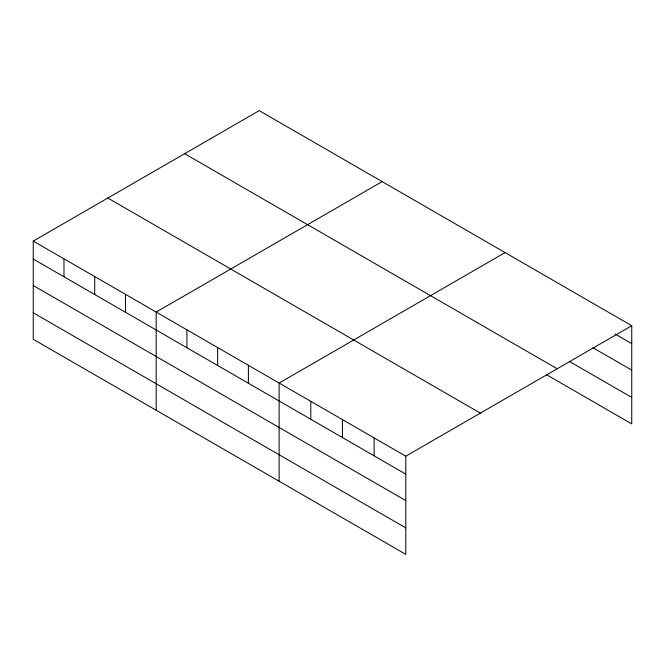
<?xml version="1.0" encoding="UTF-8"?>
<svg xmlns="http://www.w3.org/2000/svg" width="665" height="665" viewBox="0 0 665 665"><rect width="100%" height="100%" fill="white"/><g stroke="black" fill="none" stroke-linecap="round" stroke-linejoin="round"><path stroke-width="1" d="M405.783 500.595L405.783 456.182L33.25 241.096L33.25 339.283L405.783 554.361L405.783 500.595L33.25 285.509M546.431 374.644L631.75 423.904L631.75 325.717L259.217 110.639L33.25 241.096M382.151 181.62L156.184 312.076L156.184 410.255M505.092 252.592L279.125 383.057L279.125 481.236M405.783 456.182L631.75 325.717M615.042 334.005L631.75 343.647M593.047 347.787L631.75 370.131M569.298 361.361L631.75 397.421M184.646 153.69L557.179 368.767M107.821 198.045L480.354 413.131M33.25 259.026L405.783 474.112M33.25 312.799L405.783 527.877M374.121 437.894L374.121 455.824M342.45 419.615L342.45 437.545M310.788 401.336L310.788 419.266M248.386 365.309L248.386 383.24M217.654 347.562L217.654 365.492M186.923 329.823L186.923 347.753M125.452 294.329L125.452 312.259M94.721 276.59L94.721 294.52M63.981 258.843L63.981 276.773"/></g></svg>
